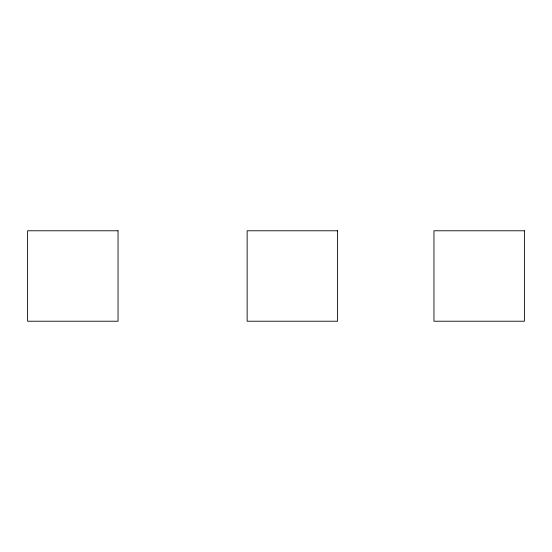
<?xml version="1.0" encoding="UTF-8"?>
<svg xmlns="http://www.w3.org/2000/svg" width="552" height="552" viewBox="0 0 552 552"><rect width="100%" height="100%" fill="white"/><g stroke="black" fill="none" stroke-linecap="round" stroke-linejoin="round"><path stroke-width="0.83" d="M118.045 230.777L27.6 230.777L27.6 321.223L118.045 321.223L118.045 230.777M337.589 230.777L247.144 230.777L247.144 321.223L337.589 321.223L337.589 230.777M524.4 230.777L433.955 230.777L433.955 321.223L524.4 321.223L524.4 230.777"/></g></svg>
